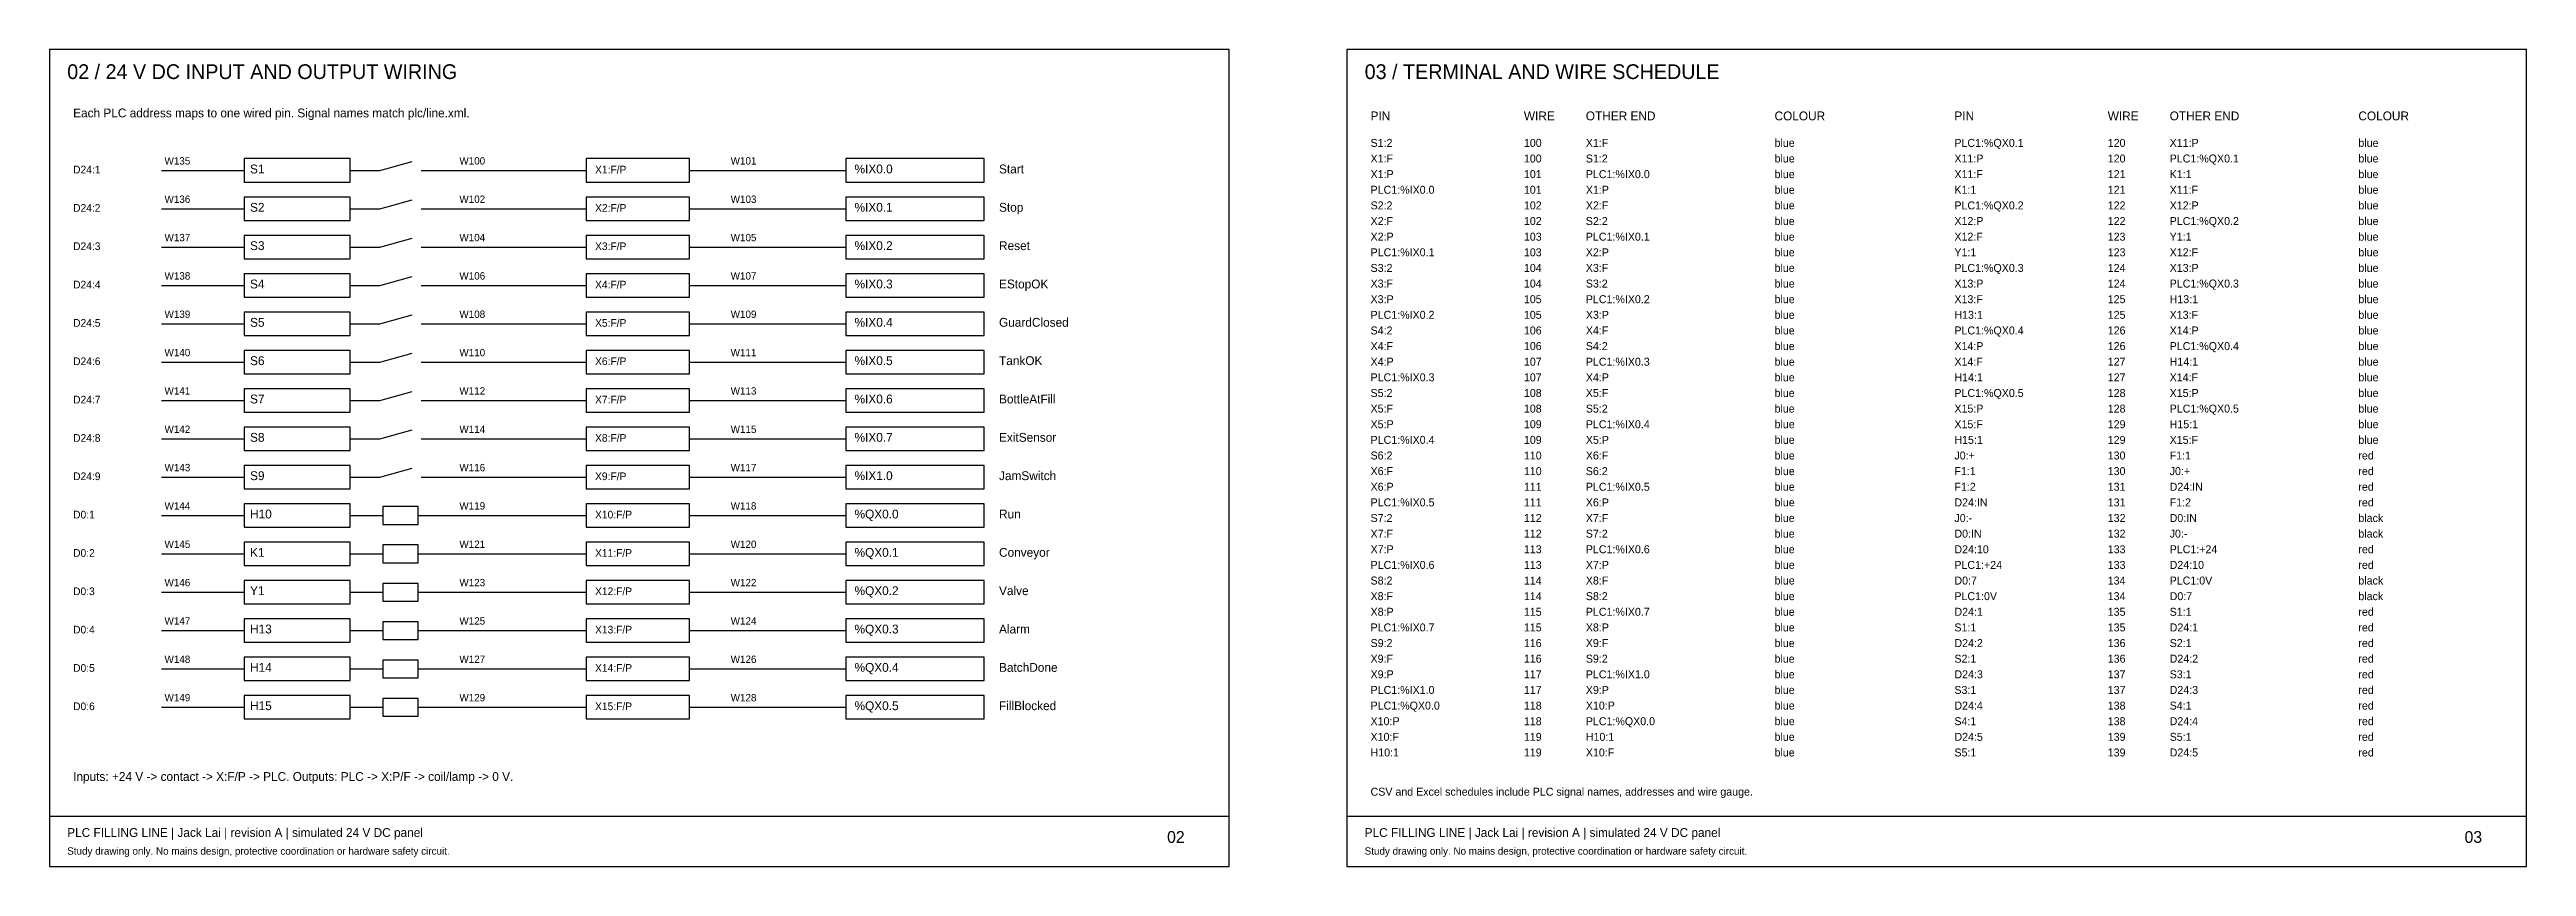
# Model space of a CAD drawing. Header units: millimetres. Extents: x 10 to 2610, y 10 to 287.
# Drawn here: x 450 to 1290, y 10 to 287 of the extents above; entities that cross this region are included whole.
import ezdxf

# ---------------------------------------------------------------- set-up
doc = ezdxf.new("R2010")
doc.units = ezdxf.units.MM
doc.layers.add('SHEET_2', color=7, linetype='Continuous')
doc.layers.add('SHEET_3', color=7, linetype='Continuous')

msp = doc.modelspace()

# ---------------------------------------------------------------- linework, layer by layer
at = {"layer": 'SHEET_2'}
for p, q in [((488, 246), (516, 246)), ((552, 246), (562, 246)), ((562, 246), (573, 249)), ((576, 246), (632, 246)), ((667, 246), (720, 246)), ((562, 233), (573, 236)), ((488, 233), (516, 233)), ((552, 233), (562, 233)), ((576, 233), (632, 233)), ((667, 233), (720, 233)), ((488, 220), (516, 220)), ((552, 220), (562, 220)), ((562, 220), (573, 223)), ((576, 220), (632, 220)), ((667, 220), (720, 220)), ((562, 207), (573, 210)), ((488, 207), (516, 207)), ((552, 207), (562, 207)), ((576, 207), (632, 207)), ((667, 207), (720, 207)), ((488, 194), (516, 194)), ((552, 194), (562, 194)), ((562, 194), (573, 197)), ((576, 194), (632, 194)), ((667, 194), (720, 194)), ((488, 181), (516, 181)), ((552, 181), (562, 181)), ((562, 181), (573, 184)), ((576, 181), (632, 181)), ((667, 181), (720, 181)), ((488, 168), (516, 168)), ((552, 168), (562, 168)), ((562, 168), (573, 171)), ((576, 168), (632, 168)), ((667, 168), (720, 168)), ((488, 155), (516, 155)), ((552, 155), (562, 155)), ((562, 155), (573, 158)), ((576, 155), (632, 155)), ((667, 155), (720, 155)), ((562, 142), (573, 145)), ((488, 142), (516, 142)), ((552, 142), (562, 142)), ((576, 142), (632, 142)), ((667, 142), (720, 142)), ((488, 129), (516, 129)), ((552, 129), (563, 129)), ((575, 129), (632, 129)), ((667, 129), (720, 129)), ((488, 116), (516, 116)), ((552, 116), (563, 116)), ((575, 116), (632, 116)), ((667, 116), (720, 116)), ((488, 103), (516, 103)), ((552, 103), (563, 103)), ((575, 103), (632, 103)), ((667, 103), (720, 103)), ((488, 90), (516, 90)), ((552, 90), (563, 90)), ((575, 90), (632, 90)), ((667, 90), (720, 90)), ((488, 77), (516, 77)), ((552, 77), (563, 77)), ((575, 77), (632, 77)), ((667, 77), (720, 77)), ((488, 64), (516, 64)), ((552, 64), (563, 64)), ((575, 64), (632, 64)), ((667, 64), (720, 64)), ((450, 27), (850, 27))]:
    msp.add_line(p, q, dxfattribs=at)
for points in [[(450, 10), (850, 10), (850, 287), (450, 287)], [(516, 242), (552, 242), (552, 250), (516, 250)], [(632, 242), (667, 242), (667, 250), (632, 250)], [(720, 242), (767, 242), (767, 250), (720, 250)], [(516, 229), (552, 229), (552, 237), (516, 237)], [(632, 229), (667, 229), (667, 237), (632, 237)], [(720, 229), (767, 229), (767, 237), (720, 237)], [(516, 216), (552, 216), (552, 224), (516, 224)], [(632, 216), (667, 216), (667, 224), (632, 224)], [(720, 216), (767, 216), (767, 224), (720, 224)], [(516, 203), (552, 203), (552, 211), (516, 211)], [(632, 203), (667, 203), (667, 211), (632, 211)], [(720, 203), (767, 203), (767, 211), (720, 211)], [(516, 190), (552, 190), (552, 198), (516, 198)], [(632, 190), (667, 190), (667, 198), (632, 198)], [(720, 190), (767, 190), (767, 198), (720, 198)], [(516, 177), (552, 177), (552, 185), (516, 185)], [(632, 177), (667, 177), (667, 185), (632, 185)], [(720, 177), (767, 177), (767, 185), (720, 185)], [(516, 164), (552, 164), (552, 172), (516, 172)], [(632, 164), (667, 164), (667, 172), (632, 172)], [(720, 164), (767, 164), (767, 172), (720, 172)], [(516, 151), (552, 151), (552, 159), (516, 159)], [(632, 151), (667, 151), (667, 159), (632, 159)], [(720, 151), (767, 151), (767, 159), (720, 159)], [(516, 138), (552, 138), (552, 146), (516, 146)], [(632, 138), (667, 138), (667, 146), (632, 146)], [(720, 138), (767, 138), (767, 146), (720, 146)], [(516, 125), (552, 125), (552, 133), (516, 133)], [(563, 126), (575, 126), (575, 132), (563, 132)], [(632, 125), (667, 125), (667, 133), (632, 133)], [(720, 125), (767, 125), (767, 133), (720, 133)], [(516, 112), (552, 112), (552, 120), (516, 120)], [(563, 113), (575, 113), (575, 119), (563, 119)], [(632, 112), (667, 112), (667, 120), (632, 120)], [(720, 112), (767, 112), (767, 120), (720, 120)], [(516, 99), (552, 99), (552, 107), (516, 107)], [(563, 100), (575, 100), (575, 106), (563, 106)], [(632, 99), (667, 99), (667, 107), (632, 107)], [(720, 99), (767, 99), (767, 107), (720, 107)], [(516, 86), (552, 86), (552, 94), (516, 94)], [(563, 87), (575, 87), (575, 93), (563, 93)], [(632, 86), (667, 86), (667, 94), (632, 94)], [(720, 86), (767, 86), (767, 94), (720, 94)], [(516, 73), (552, 73), (552, 81), (516, 81)], [(563, 74), (575, 74), (575, 80), (563, 80)], [(632, 73), (667, 73), (667, 81), (632, 81)], [(720, 73), (767, 73), (767, 81), (720, 81)], [(516, 60), (552, 60), (552, 68), (516, 68)], [(632, 60), (667, 60), (667, 68), (632, 68)], [(720, 60), (767, 60), (767, 68), (720, 68)], [(563, 61), (575, 61), (575, 67), (563, 67)]]:
    msp.add_lwpolyline(points, close=True, dxfattribs=at)
at = {"layer": 'SHEET_3'}
msp.add_line((890, 27), (1290, 27), dxfattribs=at)
msp.add_lwpolyline([(890, 10), (1290, 10), (1290, 287), (890, 287)], close=True, dxfattribs=at)

# ---------------------------------------------------------------- texts
at = {"layer": 'SHEET_2'}
for s, height, p in [('02 / 24 V DC INPUT AND OUTPUT WIRING', 5, (456, 277)), ('Each PLC address maps to one wired pin. Signal names match plc/line.xml.', 3, (458, 264)), ('D24:1', 2.6, (458, 245)), ('W135', 2.5, (489, 248)), ('S1', 3, (518, 245)), ('W100', 2.5, (589, 248)), ('X1:F/P', 2.6, (635, 245)), ('W101', 2.5, (681, 248)), ('%IX0.0', 3, (723, 245)), ('Start', 3, (772, 245)), ('W136', 2.5, (489, 235)), ('W102', 2.5, (589, 235)), ('W103', 2.5, (681, 235)), ('D24:2', 2.6, (458, 232)), ('S2', 3, (518, 232)), ('X2:F/P', 2.6, (635, 232)), ('%IX0.1', 3, (723, 232)), ('Stop', 3, (772, 232)), ('D24:3', 2.6, (458, 219)), ('W137', 2.5, (489, 222)), ('S3', 3, (518, 219)), ('W104', 2.5, (589, 222)), ('X3:F/P', 2.6, (635, 219)), ('W105', 2.5, (681, 222)), ('%IX0.2', 3, (723, 219)), ('Reset', 3, (772, 219)), ('W138', 2.5, (489, 209)), ('W106', 2.5, (589, 209)), ('W107', 2.5, (681, 209)), ('D24:4', 2.6, (458, 206)), ('S4', 3, (518, 206)), ('X4:F/P', 2.6, (635, 206)), ('%IX0.3', 3, (723, 206)), ('EStopOK', 3, (772, 206)), ('D24:5', 2.6, (458, 193)), ('W139', 2.5, (489, 196)), ('S5', 3, (518, 193)), ('W108', 2.5, (589, 196)), ('X5:F/P', 2.6, (635, 193)), ('W109', 2.5, (681, 196)), ('%IX0.4', 3, (723, 193)), ('GuardClosed', 3, (772, 193)), ('W140', 2.5, (489, 183)), ('W110', 2.5, (589, 183)), ('W111', 2.5, (681, 183)), ('D24:6', 2.6, (458, 180)), ('S6', 3, (518, 180)), ('X6:F/P', 2.6, (635, 180)), ('%IX0.5', 3, (723, 180)), ('TankOK', 3, (772, 180)), ('D24:7', 2.6, (458, 167)), ('W141', 2.5, (489, 170)), ('S7', 3, (518, 167)), ('W112', 2.5, (589, 170)), ('X7:F/P', 2.6, (635, 167)), ('W113', 2.5, (681, 170)), ('%IX0.6', 3, (723, 167)), ('BottleAtFill', 3, (772, 167)), ('D24:8', 2.6, (458, 154)), ('W142', 2.5, (489, 157)), ('S8', 3, (518, 154)), ('W114', 2.5, (589, 157)), ('X8:F/P', 2.6, (635, 154)), ('W115', 2.5, (681, 157)), ('%IX0.7', 3, (723, 154)), ('ExitSensor', 3, (772, 154)), ('D24:9', 2.6, (458, 141)), ('W143', 2.5, (489, 144)), ('S9', 3, (518, 141)), ('W116', 2.5, (589, 144)), ('X9:F/P', 2.6, (635, 141)), ('W117', 2.5, (681, 144)), ('%IX1.0', 3, (723, 141)), ('JamSwitch', 3, (772, 141)), ('D0:1', 2.6, (458, 128)), ('W144', 2.5, (489, 131)), ('H10', 3, (518, 128)), ('W119', 2.5, (589, 131)), ('X10:F/P', 2.6, (635, 128)), ('W118', 2.5, (681, 131)), ('%QX0.0', 3, (723, 128)), ('Run', 3, (772, 128)), ('D0:2', 2.6, (458, 115)), ('W145', 2.5, (489, 118)), ('K1', 3, (518, 115)), ('W121', 2.5, (589, 118)), ('X11:F/P', 2.6, (635, 115)), ('W120', 2.5, (681, 118)), ('%QX0.1', 3, (723, 115)), ('Conveyor', 3, (772, 115)), ('D0:3', 2.6, (458, 102)), ('W146', 2.5, (489, 105)), ('Y1', 3, (518, 102)), ('W123', 2.5, (589, 105)), ('X12:F/P', 2.6, (635, 102)), ('W122', 2.5, (681, 105)), ('%QX0.2', 3, (723, 102)), ('Valve', 3, (772, 102)), ('W147', 2.5, (489, 92)), ('W125', 2.5, (589, 92)), ('W124', 2.5, (681, 92)), ('D0:4', 2.6, (458, 89)), ('H13', 3, (518, 89)), ('X13:F/P', 2.6, (635, 89)), ('%QX0.3', 3, (723, 89)), ('Alarm', 3, (772, 89)), ('D0:5', 2.6, (458, 76)), ('W148', 2.5, (489, 79)), ('H14', 3, (518, 76)), ('W127', 2.5, (589, 79)), ('X14:F/P', 2.6, (635, 76)), ('W126', 2.5, (681, 79)), ('%QX0.4', 3, (723, 76)), ('BatchDone', 3, (772, 76)), ('W149', 2.5, (489, 66)), ('W129', 2.5, (589, 66)), ('W128', 2.5, (681, 66)), ('D0:6', 2.6, (458, 63)), ('H15', 3, (518, 63)), ('X15:F/P', 2.6, (635, 63)), ('%QX0.5', 3, (723, 63)), ('FillBlocked', 3, (772, 63)), ('Inputs: +24 V -> contact -> X:F/P -> PLC. Outputs: PLC -> X:P/F -> coil/lamp -> 0 V.', 3, (458, 39)), ('PLC FILLING LINE | Jack Lai | revision A | simulated 24 V DC panel', 3, (456, 20)), ('02', 4, (829, 18)), ('Study drawing only. No mains design, protective coordination or hardware safety circuit.', 2.5, (456, 14))]:
    msp.add_text(s, height=height, dxfattribs=at).set_placement(p)
at = {"layer": 'SHEET_3'}
for s, height, p in [('03 / TERMINAL AND WIRE SCHEDULE', 5, (896, 277)), ('PIN', 3, (898, 263)), ('WIRE', 3, (950, 263)), ('OTHER END', 3, (971, 263)), ('COLOUR', 3, (1035, 263)), ('PIN', 3, (1096, 263)), ('WIRE', 3, (1148, 263)), ('OTHER END', 3, (1169, 263)), ('COLOUR', 3, (1233, 263)), ('S1:2', 2.7, (898, 254)), ('100', 2.7, (950, 254)), ('X1:F', 2.7, (971, 254)), ('blue', 2.7, (1035, 254)), ('PLC1:%QX0.1', 2.7, (1096, 254)), ('120', 2.7, (1148, 254)), ('X11:P', 2.7, (1169, 254)), ('blue', 2.7, (1233, 254)), ('X1:F', 2.7, (898, 248.7)), ('X1:P', 2.7, (898, 243.4)), ('100', 2.7, (950, 248.7)), ('101', 2.7, (950, 243.4)), ('S1:2', 2.7, (971, 248.7)), ('PLC1:%IX0.0', 2.7, (971, 243.4)), ('blue', 2.7, (1035, 248.7)), ('blue', 2.7, (1035, 243.4)), ('X11:P', 2.7, (1096, 248.7)), ('X11:F', 2.7, (1096, 243.4)), ('120', 2.7, (1148, 248.7)), ('121', 2.7, (1148, 243.4)), ('PLC1:%QX0.1', 2.7, (1169, 248.7)), ('K1:1', 2.7, (1169, 243.4)), ('blue', 2.7, (1233, 248.7)), ('blue', 2.7, (1233, 243.4)), ('S2:2', 2.7, (898, 232.8)), ('PLC1:%IX0.0', 2.7, (898, 238.1)), ('101', 2.7, (950, 238.1)), ('102', 2.7, (950, 232.8)), ('X1:P', 2.7, (971, 238.1)), ('X2:F', 2.7, (971, 232.8)), ('blue', 2.7, (1035, 238.1)), ('blue', 2.7, (1035, 232.8)), ('K1:1', 2.7, (1096, 238.1)), ('PLC1:%QX0.2', 2.7, (1096, 232.8)), ('121', 2.7, (1148, 238.1)), ('122', 2.7, (1148, 232.8)), ('X11:F', 2.7, (1169, 238.1)), ('X12:P', 2.7, (1169, 232.8)), ('blue', 2.7, (1233, 238.1)), ('blue', 2.7, (1233, 232.8)), ('X2:F', 2.7, (898, 227.5)), ('102', 2.7, (950, 227.5)), ('S2:2', 2.7, (971, 227.5)), ('blue', 2.7, (1035, 227.5)), ('X12:P', 2.7, (1096, 227.5)), ('122', 2.7, (1148, 227.5)), ('PLC1:%QX0.2', 2.7, (1169, 227.5)), ('blue', 2.7, (1233, 227.5)), ('X2:P', 2.7, (898, 222.2)), ('PLC1:%IX0.1', 2.7, (898, 216.9)), ('103', 2.7, (950, 222.2)), ('103', 2.7, (950, 216.9)), ('X2:P', 2.7, (971, 216.9)), ('PLC1:%IX0.1', 2.7, (971, 222.2)), ('blue', 2.7, (1035, 222.2)), ('blue', 2.7, (1035, 216.9)), ('X12:F', 2.7, (1096, 222.2)), ('Y1:1', 2.7, (1096, 216.9)), ('123', 2.7, (1148, 222.2)), ('123', 2.7, (1148, 216.9)), ('Y1:1', 2.7, (1169, 222.2)), ('X12:F', 2.7, (1169, 216.9)), ('blue', 2.7, (1233, 222.2)), ('blue', 2.7, (1233, 216.9)), ('S3:2', 2.7, (898, 211.6)), ('104', 2.7, (950, 211.6)), ('X3:F', 2.7, (971, 211.6)), ('blue', 2.7, (1035, 211.6)), ('PLC1:%QX0.3', 2.7, (1096, 211.6)), ('124', 2.7, (1148, 211.6)), ('X13:P', 2.7, (1169, 211.6)), ('blue', 2.7, (1233, 211.6)), ('X3:F', 2.7, (898, 206.3)), ('X3:P', 2.7, (898, 201)), ('104', 2.7, (950, 206.3)), ('105', 2.7, (950, 201)), ('S3:2', 2.7, (971, 206.3)), ('PLC1:%IX0.2', 2.7, (971, 201)), ('blue', 2.7, (1035, 206.3)), ('blue', 2.7, (1035, 201)), ('X13:P', 2.7, (1096, 206.3)), ('X13:F', 2.7, (1096, 201)), ('124', 2.7, (1148, 206.3)), ('125', 2.7, (1148, 201)), ('PLC1:%QX0.3', 2.7, (1169, 206.3)), ('H13:1', 2.7, (1169, 201)), ('blue', 2.7, (1233, 206.3)), ('blue', 2.7, (1233, 201)), ('PLC1:%IX0.2', 2.7, (898, 195.7)), ('105', 2.7, (950, 195.7)), ('X3:P', 2.7, (971, 195.7)), ('blue', 2.7, (1035, 195.7)), ('blue', 2.7, (1035, 190.4)), ('H13:1', 2.7, (1096, 195.7)), ('125', 2.7, (1148, 195.7)), ('X13:F', 2.7, (1169, 195.7)), ('blue', 2.7, (1233, 195.7)), ('blue', 2.7, (1233, 190.4)), ('X4:F', 2.7, (898, 185.1)), ('S4:2', 2.7, (898, 190.4)), ('106', 2.7, (950, 190.4)), ('106', 2.7, (950, 185.1)), ('X4:F', 2.7, (971, 190.4)), ('S4:2', 2.7, (971, 185.1)), ('blue', 2.7, (1035, 185.1)), ('X14:P', 2.7, (1096, 185.1)), ('PLC1:%QX0.4', 2.7, (1096, 190.4)), ('126', 2.7, (1148, 190.4)), ('126', 2.7, (1148, 185.1)), ('X14:P', 2.7, (1169, 190.4)), ('PLC1:%QX0.4', 2.7, (1169, 185.1)), ('blue', 2.7, (1233, 185.1)), ('X4:P', 2.7, (898, 179.8)), ('PLC1:%IX0.3', 2.7, (898, 174.5)), ('107', 2.7, (950, 179.8)), ('107', 2.7, (950, 174.5)), ('X4:P', 2.7, (971, 174.5)), ('PLC1:%IX0.3', 2.7, (971, 179.8)), ('blue', 2.7, (1035, 179.8)), ('blue', 2.7, (1035, 174.5)), ('X14:F', 2.7, (1096, 179.8)), ('H14:1', 2.7, (1096, 174.5)), ('127', 2.7, (1148, 179.8)), ('127', 2.7, (1148, 174.5)), ('X14:F', 2.7, (1169, 174.5)), ('H14:1', 2.7, (1169, 179.8)), ('blue', 2.7, (1233, 179.8)), ('blue', 2.7, (1233, 174.5)), ('S5:2', 2.7, (898, 169.2)), ('108', 2.7, (950, 169.2)), ('X5:F', 2.7, (971, 169.2)), ('blue', 2.7, (1035, 169.2)), ('PLC1:%QX0.5', 2.7, (1096, 169.2)), ('128', 2.7, (1148, 169.2)), ('X15:P', 2.7, (1169, 169.2)), ('blue', 2.7, (1233, 169.2)), ('X5:F', 2.7, (898, 163.9)), ('X5:P', 2.7, (898, 158.6)), ('108', 2.7, (950, 163.9)), ('109', 2.7, (950, 158.6)), ('S5:2', 2.7, (971, 163.9)), ('PLC1:%IX0.4', 2.7, (971, 158.6)), ('blue', 2.7, (1035, 163.9)), ('blue', 2.7, (1035, 158.6)), ('X15:P', 2.7, (1096, 163.9)), ('X15:F', 2.7, (1096, 158.6)), ('128', 2.7, (1148, 163.9)), ('129', 2.7, (1148, 158.6)), ('PLC1:%QX0.5', 2.7, (1169, 163.9)), ('H15:1', 2.7, (1169, 158.6)), ('blue', 2.7, (1233, 163.9)), ('blue', 2.7, (1233, 158.6)), ('PLC1:%IX0.4', 2.7, (898, 153.3)), ('109', 2.7, (950, 153.3)), ('X5:P', 2.7, (971, 153.3)), ('blue', 2.7, (1035, 153.3)), ('H15:1', 2.7, (1096, 153.3)), ('129', 2.7, (1148, 153.3)), ('X15:F', 2.7, (1169, 153.3)), ('blue', 2.7, (1233, 153.3)), ('X6:F', 2.7, (898, 142.7)), ('S6:2', 2.7, (898, 148)), ('110', 2.7, (950, 148)), ('110', 2.7, (950, 142.7)), ('X6:F', 2.7, (971, 148)), ('S6:2', 2.7, (971, 142.7)), ('blue', 2.7, (1035, 148)), ('blue', 2.7, (1035, 142.7)), ('J0:+', 2.7, (1096, 148)), ('F1:1', 2.7, (1096, 142.7)), ('130', 2.7, (1148, 148)), ('130', 2.7, (1148, 142.7)), ('J0:+', 2.7, (1169, 142.7)), ('F1:1', 2.7, (1169, 148)), ('red', 2.7, (1233, 148)), ('red', 2.7, (1233, 142.7)), ('X6:P', 2.7, (898, 137.4)), ('PLC1:%IX0.5', 2.7, (898, 132.1)), ('111', 2.7, (950, 137.4)), ('111', 2.7, (950, 132.1)), ('X6:P', 2.7, (971, 132.1)), ('PLC1:%IX0.5', 2.7, (971, 137.4)), ('blue', 2.7, (1035, 137.4)), ('blue', 2.7, (1035, 132.1)), ('F1:2', 2.7, (1096, 137.4)), ('D24:IN', 2.7, (1096, 132.1)), ('131', 2.7, (1148, 137.4)), ('131', 2.7, (1148, 132.1)), ('D24:IN', 2.7, (1169, 137.4)), ('F1:2', 2.7, (1169, 132.1)), ('red', 2.7, (1233, 137.4)), ('red', 2.7, (1233, 132.1)), ('S7:2', 2.7, (898, 126.8)), ('112', 2.7, (950, 126.8)), ('X7:F', 2.7, (971, 126.8)), ('blue', 2.7, (1035, 126.8)), ('J0:-', 2.7, (1096, 126.8)), ('132', 2.7, (1148, 126.8)), ('D0:IN', 2.7, (1169, 126.8)), ('black', 2.7, (1233, 126.8)), ('X7:F', 2.7, (898, 121.5)), ('X7:P', 2.7, (898, 116.2)), ('112', 2.7, (950, 121.5)), ('113', 2.7, (950, 116.2)), ('S7:2', 2.7, (971, 121.5)), ('PLC1:%IX0.6', 2.7, (971, 116.2)), ('blue', 2.7, (1035, 121.5)), ('blue', 2.7, (1035, 116.2)), ('D0:IN', 2.7, (1096, 121.5)), ('D24:10', 2.7, (1096, 116.2)), ('132', 2.7, (1148, 121.5)), ('133', 2.7, (1148, 116.2)), ('J0:-', 2.7, (1169, 121.5)), ('PLC1:+24', 2.7, (1169, 116.2)), ('black', 2.7, (1233, 121.5)), ('red', 2.7, (1233, 116.2)), ('PLC1:%IX0.6', 2.7, (898, 110.9)), ('113', 2.7, (950, 110.9)), ('X7:P', 2.7, (971, 110.9)), ('blue', 2.7, (1035, 110.9)), ('PLC1:+24', 2.7, (1096, 110.9)), ('133', 2.7, (1148, 110.9)), ('D24:10', 2.7, (1169, 110.9)), ('red', 2.7, (1233, 110.9)), ('X8:F', 2.7, (898, 100.3)), ('S8:2', 2.7, (898, 105.6)), ('114', 2.7, (950, 105.6)), ('114', 2.7, (950, 100.3)), ('X8:F', 2.7, (971, 105.6)), ('S8:2', 2.7, (971, 100.3)), ('blue', 2.7, (1035, 105.6)), ('blue', 2.7, (1035, 100.3)), ('D0:7', 2.7, (1096, 105.6)), ('PLC1:0V', 2.7, (1096, 100.3)), ('134', 2.7, (1148, 105.6)), ('134', 2.7, (1148, 100.3)), ('PLC1:0V', 2.7, (1169, 105.6)), ('D0:7', 2.7, (1169, 100.3)), ('black', 2.7, (1233, 105.6)), ('black', 2.7, (1233, 100.3)), ('X8:P', 2.7, (898, 95)), ('PLC1:%IX0.7', 2.7, (898, 89.7)), ('115', 2.7, (950, 95)), ('115', 2.7, (950, 89.7)), ('X8:P', 2.7, (971, 89.7)), ('PLC1:%IX0.7', 2.7, (971, 95)), ('blue', 2.7, (1035, 95)), ('blue', 2.7, (1035, 89.7)), ('S1:1', 2.7, (1096, 89.7)), ('D24:1', 2.7, (1096, 95)), ('135', 2.7, (1148, 95)), ('135', 2.7, (1148, 89.7)), ('S1:1', 2.7, (1169, 95)), ('D24:1', 2.7, (1169, 89.7)), ('red', 2.7, (1233, 95)), ('red', 2.7, (1233, 89.7)), ('S9:2', 2.7, (898, 84.4)), ('116', 2.7, (950, 84.4)), ('X9:F', 2.7, (971, 84.4)), ('blue', 2.7, (1035, 84.4)), ('D24:2', 2.7, (1096, 84.4)), ('136', 2.7, (1148, 84.4)), ('S2:1', 2.7, (1169, 84.4)), ('red', 2.7, (1233, 84.4)), ('X9:F', 2.7, (898, 79.1)), ('X9:P', 2.7, (898, 73.8)), ('116', 2.7, (950, 79.1)), ('117', 2.7, (950, 73.8)), ('S9:2', 2.7, (971, 79.1)), ('PLC1:%IX1.0', 2.7, (971, 73.8)), ('blue', 2.7, (1035, 79.1)), ('blue', 2.7, (1035, 73.8)), ('S2:1', 2.7, (1096, 79.1)), ('D24:3', 2.7, (1096, 73.8)), ('136', 2.7, (1148, 79.1)), ('137', 2.7, (1148, 73.8)), ('S3:1', 2.7, (1169, 73.8)), ('D24:2', 2.7, (1169, 79.1)), ('red', 2.7, (1233, 79.1)), ('red', 2.7, (1233, 73.8)), ('PLC1:%IX1.0', 2.7, (898, 68.5)), ('117', 2.7, (950, 68.5)), ('X9:P', 2.7, (971, 68.5)), ('blue', 2.7, (1035, 68.5)), ('S3:1', 2.7, (1096, 68.5)), ('137', 2.7, (1148, 68.5)), ('D24:3', 2.7, (1169, 68.5)), ('red', 2.7, (1233, 68.5)), ('X10:P', 2.7, (898, 57.9)), ('PLC1:%QX0.0', 2.7, (898, 63.2)), ('118', 2.7, (950, 63.2)), ('118', 2.7, (950, 57.9)), ('X10:P', 2.7, (971, 63.2)), ('PLC1:%QX0.0', 2.7, (971, 57.9)), ('blue', 2.7, (1035, 63.2)), ('blue', 2.7, (1035, 57.9)), ('S4:1', 2.7, (1096, 57.9)), ('D24:4', 2.7, (1096, 63.2)), ('138', 2.7, (1148, 63.2)), ('138', 2.7, (1148, 57.9)), ('S4:1', 2.7, (1169, 63.2)), ('D24:4', 2.7, (1169, 57.9)), ('red', 2.7, (1233, 63.2)), ('red', 2.7, (1233, 57.9)), ('X10:F', 2.7, (898, 52.6)), ('119', 2.7, (950, 52.6)), ('H10:1', 2.7, (971, 52.6)), ('blue', 2.7, (1035, 52.6)), ('D24:5', 2.7, (1096, 52.6)), ('139', 2.7, (1148, 52.6)), ('S5:1', 2.7, (1169, 52.6)), ('red', 2.7, (1233, 52.6)), ('H10:1', 2.7, (898, 47.3)), ('119', 2.7, (950, 47.3)), ('X10:F', 2.7, (971, 47.3)), ('blue', 2.7, (1035, 47.3)), ('S5:1', 2.7, (1096, 47.3)), ('139', 2.7, (1148, 47.3)), ('D24:5', 2.7, (1169, 47.3)), ('red', 2.7, (1233, 47.3)), ('CSV and Excel schedules include PLC signal names, addresses and wire gauge.', 2.7, (898, 34)), ('PLC FILLING LINE | Jack Lai | revision A | simulated 24 V DC panel', 3, (896, 20)), ('03', 4, (1269, 18)), ('Study drawing only. No mains design, protective coordination or hardware safety circuit.', 2.5, (896, 14))]:
    msp.add_text(s, height=height, dxfattribs=at).set_placement(p)

doc.saveas('drawing.dxf')
